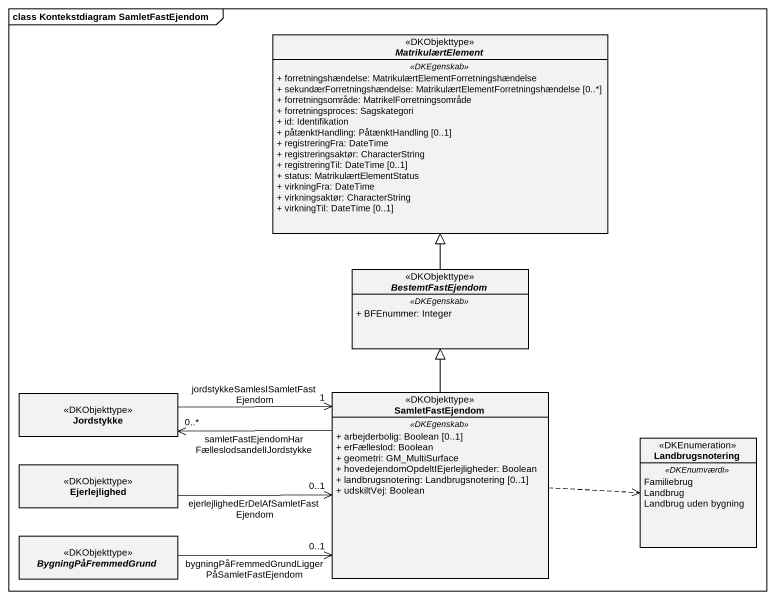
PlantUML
@startuml
mainframe class Kontekstdiagram SamletFastEjendom
hide circle
hide empty members
skinparam classAttributeIconSize 0
abstract class MatrikulærtElement <<DKObjekttype>> {
  .. <<DKEgenskab>> ..
  + forretningshændelse: MatrikulærtElementForretningshændelse
  + sekundærForretningshændelse: MatrikulærtElementForretningshændelse [0..*]
  + forretningsområde: MatrikelForretningsområde
  + forretningsproces: Sagskategori
  + id: Identifikation
  + påtænktHandling: PåtænktHandling [0..1]
  + registreringFra: DateTime
  + registreringsaktør: CharacterString
  + registreringTil: DateTime [0..1]
  + status: MatrikulærtElementStatus
  + virkningFra: DateTime
  + virkningsaktør: CharacterString
  + virkningTil: DateTime [0..1]
}
abstract class BestemtFastEjendom <<DKObjekttype>> {
  .. <<DKEgenskab>> ..
  + BFEnummer: Integer
}
class Jordstykke <<DKObjekttype>>
class SamletFastEjendom <<DKObjekttype>> {
  .. <<DKEgenskab>> ..
  + arbejderbolig: Boolean [0..1]
  + erFælleslod: Boolean
  + geometri: GM_MultiSurface
  + hovedejendomOpdeltIEjerlejligheder: Boolean
  + landbrugsnotering: Landbrugsnotering [0..1]
  + udskiltVej: Boolean
}
class Ejerlejlighed <<DKObjekttype>>
enum Landbrugsnotering <<DKEnumeration>> {
  .. <<DKEnumværdi>> ..
  Familiebrug
  Landbrug
  Landbrug uden bygning
}
abstract class BygningPåFremmedGrund <<DKObjekttype>>
BestemtFastEjendom -up-|> MatrikulærtElement
Jordstykke -right-> "1" SamletFastEjendom : jordstykkeSamlesISamletFastEjendom
SamletFastEjendom -up-|> BestemtFastEjendom
SamletFastEjendom -left-> "0..*" Jordstykke : samletFastEjendomHarFælleslodsandelIJordstykke
SamletFastEjendom .right.> Landbrugsnotering
Ejerlejlighed -right-> "0..1" SamletFastEjendom : ejerlejlighedErDelAfSamletFastEjendom
BygningPåFremmedGrund -right-> "0..1" SamletFastEjendom : bygningPåFremmedGrundLiggerPåSamletFastEjendom
@enduml
